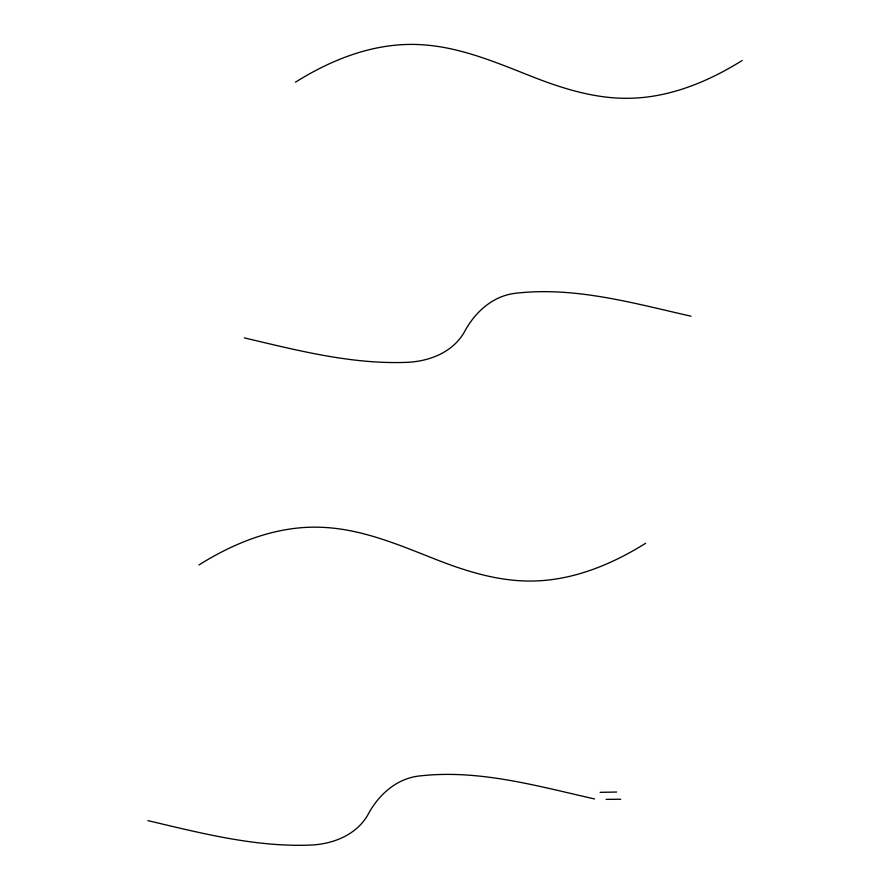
<?xml version="1.0" encoding="UTF-8"?>
<svg xmlns="http://www.w3.org/2000/svg" width="890" height="890" viewBox="0 0 890 890"><rect width="100%" height="100%" fill="white"/><g stroke="black" fill="none" stroke-linecap="round" stroke-linejoin="round"><path stroke-width="1.33" d="M295.435 82.214C332.448 58.929 375.458 42.242 419.813 44.633C458.661 46.514 494.951 61.944 530.629 76.028C562.691 88.711 596.5 99.346 631.366 98.234C671.093 97.077 708.807 81.324 742.115 60.531M198.971 564.95C235.984 541.665 278.993 524.978 323.359 527.381C362.197 529.261 398.486 544.68 434.164 558.764C466.226 571.447 500.035 582.082 534.912 580.97C574.629 579.813 612.353 564.06 645.662 543.267M600.127 792.345L616.648 792.044M606.123 799.387L620.742 799.231M691.029 316.206C634.069 303.368 575.63 286.536 516.69 293.144C493.105 295.369 474.715 312.212 464.124 332.459C452.343 352.663 428.757 361.585 406.307 362.364C351.35 364.411 297.405 350.371 244.338 337.889M594.565 798.953C537.605 786.104 479.165 769.272 420.236 775.88C396.651 778.116 378.261 794.948 367.67 815.196C355.878 835.399 332.304 844.332 309.853 845.1C254.896 847.147 200.951 833.107 147.885 820.625"/></g></svg>
